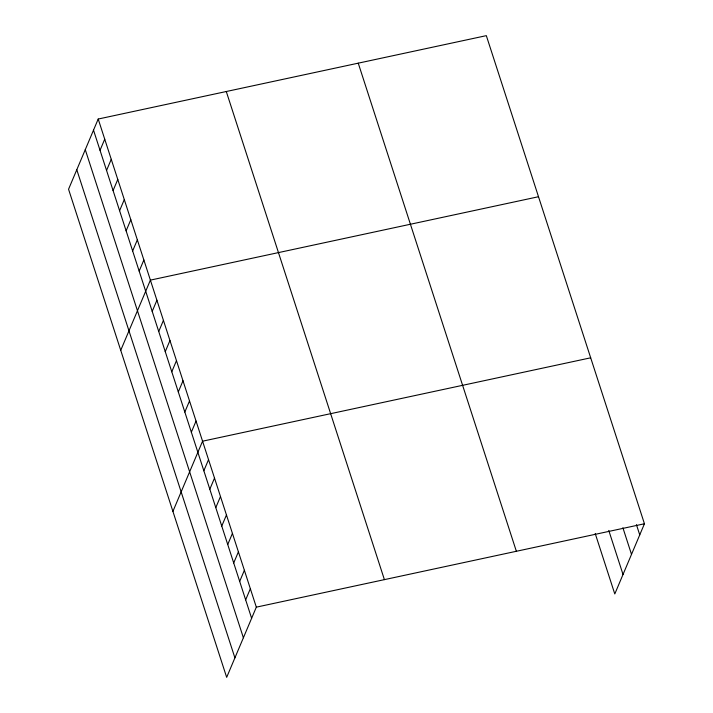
<?xml version="1.0" encoding="UTF-8"?>
<svg xmlns="http://www.w3.org/2000/svg" width="713" height="713" viewBox="0 0 713 713"><rect width="100%" height="100%" fill="white"/><g stroke="black" fill="none" stroke-linecap="round" stroke-linejoin="round"><path stroke-width="1.07" d="M98.207 119.035L68.555 189.239L226.672 677.35L256.324 607.155L98.207 119.035L486.328 35.65L644.445 523.761L614.793 593.965L595.212 533.52M100.034 150.3L104.731 139.169M106.558 170.434L111.255 159.311M113.073 190.567L117.779 179.444M119.597 210.7L124.294 199.578M126.121 230.834L130.818 219.711M132.645 250.967L137.342 239.844M139.169 271.1L143.866 259.978M120.738 350.315L150.39 280.12L538.502 196.726M152.208 311.376L156.913 300.253M158.732 331.509L163.429 320.387M165.256 351.643L169.952 340.52M171.78 371.776L176.476 360.653M178.303 391.909L183 380.787M184.819 412.052L189.524 400.929M191.342 432.185L196.048 421.062M172.911 511.39L202.563 441.195L590.685 357.81M203.838 470.758L208.544 459.635M209.818 489.198L214.515 478.075M215.789 507.638L220.486 496.515M221.761 526.078L226.458 514.955M227.732 544.518L232.429 533.395M233.704 562.958L238.409 551.835M239.684 581.398L244.381 570.275M245.655 599.838L250.352 588.715M256.324 607.155L644.445 523.761M636.424 524.643L639.748 534.893M622.886 527.745L631.513 554.384M608.759 530.419L623.028 574.464M358.247 63.172L516.364 551.283M226.288 91.522L384.405 579.633M93.51 130.158L251.627 618.278M85.275 149.659L243.391 637.77M76.79 169.739L234.907 657.858"/></g></svg>
